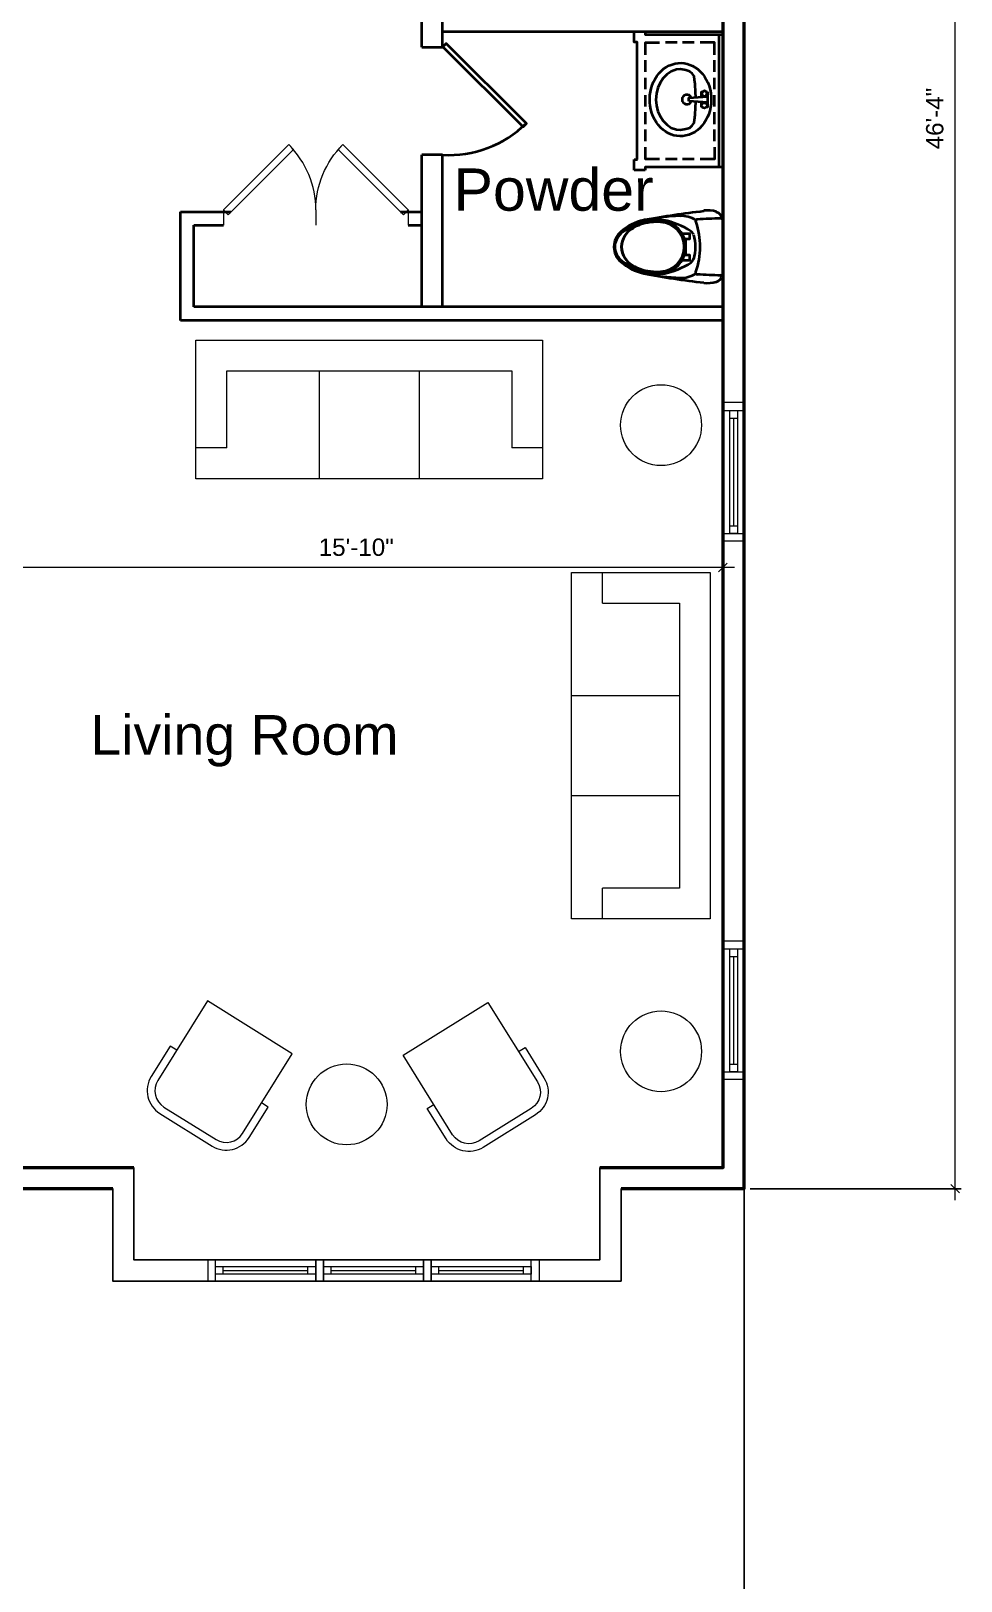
# Model space of a CAD drawing. Header units: inches. Extents: x 13 to 1517, y 21 to 1198.
# Drawn here: x 1275.6 to 1517.1, y 432.1 to 834.8 of the extents above; entities that cross this region are included whole.
import ezdxf

# ---------------------------------------------------------------- set-up
doc = ezdxf.new("R2010")
doc.units = ezdxf.units.IN
doc.header["$MEASUREMENT"] = 0
doc.layers.get('DefPoints').update_dxf_attribs({"color": 17})
doc.layers.add('$1$DETAIL', color=1, linetype='Continuous')
for name, color, linetype, lineweight in [('A-DIM-480', 52, 'Continuous', 18), ('A-WALL', 7, 'Continuous', 40), ('A-Wall-New', 1, 'Continuous', 50), ('A-windoor', 2, 'Continuous', 13), ('door', 43, 'Continuous', 13), ('Furniture', 132, 'Continuous', 5)]:
    doc.layers.add(name, color=color, linetype=linetype, lineweight=lineweight)
doc.styles.add('PDF Arial', font='arial.ttf')
doc.styles.get("Standard").update_dxf_attribs({"font": 'arial.ttf'})
doc.dimstyles.new('Forum 24', dxfattribs={"dimscale": 24, "dimtxt": 0.1875, "dimasz": 0.09375, "dimexe": 0.0625, "dimexo": 0.0625, "dimgap": 0.125, "dimtad": 1, "dimdec": 4, "dimrnd": 1, "dimzin": 7, "dimdsep": 46, "dimlunit": 4, "dimtxsty": 'Standard', "dimblk": 'OBLIQUE', "dimblk1": 'DIMTICK', "dimblk2": 'OBLIQUE', "dimcen": -0.0625, "dimdle": 0.125, "dimclrd": 256, "dimclre": 256, "dimclrt": 256, "dimadec": 0, "dimazin": 0, "dimtfac": 1, "dimtdec": 4, "dimtmove": 1, "dimatfit": 3, "dimfxl": 0.0625, "dimtvp": 1.2, "dimfrac": 2, "dimtolj": 1, "dimtzin": 7, "dimlwd": 13, "dimarcsym": 0})

# ---------------------------------------------------------------- blocks, each defined once
blk = doc.blocks.new('_Oblique')
at = {"color": 0, "linetype": 'ByBlock', "lineweight": -2}
blk.add_line((-0.5, -0.5), (0.5, 0.5), dxfattribs=at)
blk = doc.blocks.new('*D93')
at = {"layer": 'A-DIM-480', "lineweight": -2, "transparency": 16777216}
for p, q in [((1460.83, 532.53), (1460.83, 243.34)), ((1264.83, 376.53), (1264.83, 243.34))]:
    blk.add_line(p, q, dxfattribs=at)
at = {"layer": 'A-DIM-480', "lineweight": 13, "transparency": 16777216}
blk.add_line((1261.83, 244.84), (1463.83, 244.84), dxfattribs=at)
at = {"layer": 'DefPoints', "color": 0, "transparency": 16777216}
for p in [(1460.83, 534.03), (1264.83, 378.03), (1460.83, 244.84)]:
    blk.add_point(p, dxfattribs=at)
at = {"layer": 'A-DIM-480', "lineweight": 13, "transparency": 16777216, "xscale": 2.25, "yscale": 2.25, "zscale": 2.25, "rotation": 180}
blk.add_blockref('_Oblique', (1264.83, 244.84), dxfattribs=at)
at = {"layer": 'A-DIM-480', "lineweight": 13, "transparency": 16777216, "xscale": 2.25, "yscale": 2.25, "zscale": 2.25}
blk.add_blockref('_Oblique', (1460.83, 244.84), dxfattribs=at)
at = {"layer": 'A-DIM-480', "transparency": 16777216, "insert": (1362.83, 250.14), "char_height": 4.5, "attachment_point": 5}
blk.add_mtext('\\A1;16\'-4"', dxfattribs=at)
blk = doc.blocks.new('DIMTICK')
for p, q in [((-1, 0), (1, 0)), ((0, 1), (0, -1))]:
    blk.add_line(p, q)
at = {"const_width": 0.141}
blk.add_lwpolyline([(0.71, 0.71), (-0.71, -0.71)], dxfattribs=at)
blk = doc.blocks.new('*D94')
at = {"layer": 'A-DIM-480', "lineweight": -2, "transparency": 16777216}
for p, q in [((1460.83, 532.53), (1460.83, 177.42)), ((16.06, 440.53), (16.06, 177.42))]:
    blk.add_line(p, q, dxfattribs=at)
at = {"layer": 'A-DIM-480', "lineweight": 13, "transparency": 16777216}
blk.add_line((13.06, 178.92), (1463.83, 178.92), dxfattribs=at)
at = {"layer": 'DefPoints', "color": 0, "transparency": 16777216}
for p in [(1460.83, 534.03), (16.06, 442.03), (1460.83, 178.92)]:
    blk.add_point(p, dxfattribs=at)
at = {"layer": 'A-DIM-480', "lineweight": 13, "transparency": 16777216, "xscale": 2.25, "yscale": 2.25, "zscale": 2.25, "rotation": 180}
blk.add_blockref('_Oblique', (16.06, 178.92), dxfattribs=at)
at = {"layer": 'A-DIM-480', "lineweight": 13, "transparency": 16777216, "xscale": 2.25, "yscale": 2.25, "zscale": 2.25}
blk.add_blockref('_Oblique', (1460.83, 178.92), dxfattribs=at)
at = {"layer": 'A-DIM-480', "transparency": 16777216, "insert": (738.44, 184.21), "char_height": 4.5, "attachment_point": 5}
blk.add_mtext('\\A1;120\'-5"', dxfattribs=at)
blk = doc.blocks.new('*D95')
at = {"layer": 'A-DIM-480', "lineweight": 13, "transparency": 16777216}
blk.add_line((1515.62, 531.03), (1515.62, 1093.11), dxfattribs=at)
at = {"layer": 'A-DIM-480', "lineweight": -2, "transparency": 16777216}
for p, q in [((1462.33, 1090.11), (1517.12, 1090.11)), ((1462.33, 534.03), (1517.12, 534.03))]:
    blk.add_line(p, q, dxfattribs=at)
at = {"layer": 'DefPoints', "color": 0, "transparency": 16777216}
for p in [(1460.83, 1090.11), (1515.62, 1090.11), (1460.83, 534.03)]:
    blk.add_point(p, dxfattribs=at)
at = {"layer": 'A-DIM-480', "lineweight": 13, "transparency": 16777216, "xscale": 2.25, "yscale": 2.25, "zscale": 2.25}
for p, rotation in [((1515.62, 1090.11), 90), ((1515.62, 534.03), 270)]:
    blk.add_blockref('_Oblique', p, dxfattribs=dict(at, rotation=rotation))
at = {"layer": 'A-DIM-480', "transparency": 16777216, "insert": (1510.32, 812.07), "char_height": 4.5, "attachment_point": 5, "rotation": 90}
blk.add_mtext('\\A1;46\'-4"', dxfattribs=at)
blk = doc.blocks.new('*U11')
for p, q in [((-18, 0), (8, 0)), ((-18, -3.75), (-18, -1.75)), ((-18, -1.75), (8, -1.75)), ((8, -3.75), (-18, -3.75)), ((-16, -1.75), (-16, -3.75)), ((6, -2.75), (-16, -2.75)), ((6, -1.75), (6, -3.75)), ((8, -1.75), (8, -3.75)), ((-18, -5.5), (8, -5.5))]:
    blk.add_line(p, q)
blk.add_lwpolyline([(-18, -5.5), (-20, -5.5), (-20, 0), (-18, 0)], close=True)
at = {"extrusion": (0, 0, -1)}
blk.add_lwpolyline([(-8, -5.5), (-10, -5.5), (-10, 0), (-8, 0)], close=True, dxfattribs=at)
blk = doc.blocks.new('*U13')
for p, q in [((-12, 0), (14, 0)), ((-12, -3.75), (-12, -1.75)), ((-12, -1.75), (14, -1.75)), ((14, -3.75), (-12, -3.75)), ((-10, -1.75), (-10, -3.75)), ((12, -2.75), (-10, -2.75)), ((12, -1.75), (12, -3.75)), ((14, -1.75), (14, -3.75)), ((-12, -5.5), (14, -5.5))]:
    blk.add_line(p, q)
blk.add_lwpolyline([(-12, -5.5), (-14, -5.5), (-14, 0), (-12, 0)], close=True)
at = {"extrusion": (0, 0, -1)}
blk.add_lwpolyline([(-14, -5.5), (-16, -5.5), (-16, 0), (-14, 0)], close=True, dxfattribs=at)
blk = doc.blocks.new('*U10')
for p, q in [((-18, 0), (14, 0)), ((-18, -3.75), (-18, -1.75)), ((-18, -1.75), (14, -1.75)), ((14, -3.75), (-18, -3.75)), ((-16, -1.75), (-16, -3.75)), ((12, -2.75), (-16, -2.75)), ((12, -1.75), (12, -3.75)), ((14, -1.75), (14, -3.75)), ((-18, -5.5), (14, -5.5))]:
    blk.add_line(p, q)
blk.add_lwpolyline([(-18, -5.5), (-20, -5.5), (-20, 0), (-18, 0)], close=True)
at = {"extrusion": (0, 0, -1)}
blk.add_lwpolyline([(-14, -5.5), (-16, -5.5), (-16, 0), (-14, 0)], close=True, dxfattribs=at)
blk = doc.blocks.new('*U29')
for p, q in [((-24, 0), (-24, 4)), ((0, 0), (0, 4))]:
    blk.add_line(p, q)
blk.add_lwpolyline([(0, 0), (-16.97, -16.97), (-18.21, -15.73), (-1.24, 1.24)], close=True)
blk.add_arc((0, 0), 24, 180, 225)
blk = doc.blocks.new('A$C7F3F290D')
at = {"layer": 'Furniture', "linetype": 'Continuous'}
for p, q in [((32, 28), (32, 0)), ((58, 28), (58, 0)), ((8, 8), (0, 8)), ((90, 8), (82, 8))]:
    blk.add_line(p, q, dxfattribs=at)
blk.add_lwpolyline([(0, 36), (90, 36), (90, 0), (0, 0)], close=True, dxfattribs=at)
blk.add_lwpolyline([(8, 8), (8, 28), (82, 28), (82, 8)], dxfattribs=at)
blk = doc.blocks.new('A$C4D910482')
at = {"layer": 'Furniture', "linetype": 'Continuous'}
for p, q in [((16.29, 27.96), (16.29, 29.96)), ((31.34, 27.96), (7, 27.96)), ((31.34, 2), (31.34, 27.96)), ((2, 22.96), (2, 7)), ((7, 2), (31.34, 2)), ((16.29, 0), (16.29, 2))]:
    blk.add_line(p, q, dxfattribs=at)
for points in [[(16.29, 29.96), (7, 29.96)], [(0, 22.96), (0, 7)], [(7, 0), (16.29, 0)]]:
    blk.add_lwpolyline(points, dxfattribs=at)
for centre, radius, start, end in [((7, 22.96), 7, 90, 180), ((7, 22.96), 5, 90, 180), ((7, 7), 7, 180, 270), ((7, 7), 5, 180, 270)]:
    blk.add_arc(centre, radius, start, end, dxfattribs=at)
blk = doc.blocks.new('*D65')
at = {"layer": 'A-DIM-480', "lineweight": -2, "transparency": 16777216}
for p, q in [((1264.83, 758.11), (1264.83, 693.88)), ((1455.31, 758.11), (1455.31, 693.88))]:
    blk.add_line(p, q, dxfattribs=at)
at = {"layer": 'A-DIM-480', "lineweight": 13, "transparency": 16777216}
blk.add_line((1458.31, 695.38), (1261.83, 695.38), dxfattribs=at)
at = {"layer": 'DefPoints', "color": 0, "transparency": 16777216}
for p in [(1264.83, 759.61), (1455.31, 759.61), (1264.83, 695.38)]:
    blk.add_point(p, dxfattribs=at)
at = {"layer": 'A-DIM-480', "lineweight": 13, "transparency": 16777216, "xscale": 2.25, "yscale": 2.25, "zscale": 2.25, "rotation": 180}
blk.add_blockref('_Oblique', (1264.83, 695.38), dxfattribs=at)
at = {"layer": 'A-DIM-480', "lineweight": 13, "transparency": 16777216, "xscale": 2.25, "yscale": 2.25, "zscale": 2.25}
blk.add_blockref('_Oblique', (1455.31, 695.38), dxfattribs=at)
at = {"layer": 'A-DIM-480', "transparency": 16777216, "insert": (1360.07, 700.67), "char_height": 4.5, "attachment_point": 5}
blk.add_mtext('\\A1;15\'-10"', dxfattribs=at)

msp = doc.modelspace()

# ---------------------------------------------------------------- linework, layer by layer
at = {"layer": '$1$DETAIL'}
msp.add_line((1460.82758, 548.32782), (1460.82758, 507.89814), dxfattribs=at)
for points in [[(1302.32748, 539.534), (1302.32748, 522.034), (1302.32748, 515.534), (1423.32748, 515.534), (1423.32748, 539.534)], [(1296.82748, 534.034), (1296.82748, 522.034), (1296.82748, 510.034), (1428.82748, 510.034), (1428.82748, 534.034)]]:
    msp.add_lwpolyline(points, dxfattribs=at)
at = {"layer": 'A-WALL'}
for p, q in [((1382.50758, 802.64666), (1377.06758, 802.64666)), ((1377.06764, 763.10673), (1377.06764, 802.64673)), ((1382.50758, 763.10673), (1382.50758, 802.64666)), ((1314.40958, 759.60673), (1314.40958, 787.824)), ((1314.40958, 787.824), (1327.5452, 787.824)), ((1371.59545, 787.824), (1377.06764, 787.824)), ((1317.90958, 763.10673), (1317.90958, 784.324)), ((1317.90958, 784.324), (1325.57033, 784.324)), ((1373.57033, 784.324), (1377.06764, 784.324)), ((1455.30758, 763.10673), (1317.90958, 763.10673)), ((1455.30831, 759.60673), (1455.30831, 765.12606)), ((1455.30758, 759.60673), (1314.40958, 759.60673))]:
    msp.add_line(p, q, dxfattribs=at)
for points in [[(1377.06758, 830.64666), (1382.50758, 830.64666), (1382.50758, 840.16666), (1382.50758, 840.16666)], [(1377.06764, 830.64666), (1377.07691, 840.16666)], [(1382.50758, 834.64666), (1455.30691, 834.64666)], [(1433.06764, 801.4466), (1433.06764, 831.9266), (1432.26698, 831.9266), (1432.26698, 834.6466)], [(1432.26751, 834.64666), (1435.06818, 834.64666)], [(1435.06764, 834.64666), (1435.06764, 833.92666), (1455.30698, 833.92666)], [(1454.26751, 833.92666), (1454.26751, 799.44666)], [(1455.30758, 759.60673), (1455.30758, 834.64673)], [(1435.14758, 828.64666), (1435.14758, 831.84666), (1438.82758, 831.84666)], [(1443.38764, 831.84666), (1440.34831, 831.84666)], [(1447.86758, 831.84666), (1444.82691, 831.84666)], [(1453.06764, 828.64666), (1453.06764, 831.84666), (1449.38698, 831.84666)], [(1435.14758, 824.16666), (1435.14758, 827.20666)], [(1453.06764, 824.16666), (1453.06764, 827.20666)], [(1435.14758, 819.68666), (1435.14758, 822.64666)], [(1447.94751, 822.16666), (1447.78884, 823.046), (1447.30818, 823.766), (1446.66751, 824.246), (1446.66751, 824.326), (1445.62818, 824.64666), (1444.26751, 824.88666), (1443.22751, 824.80666), (1441.86818, 824.326), (1440.74818, 823.52666), (1439.78884, 822.56666), (1438.98818, 821.36666), (1438.42818, 820.08666), (1438.02818, 818.56666), (1437.86818, 816.966), (1438.02818, 815.44666), (1438.42818, 813.92666), (1438.98818, 812.64666), (1439.78884, 811.44666), (1440.74818, 810.486), (1441.86818, 809.686), (1443.22751, 809.20666), (1444.26751, 809.126), (1445.62818, 809.36666), (1446.66751, 809.686), (1447.30818, 810.246), (1447.78884, 810.966), (1447.94751, 811.766)], [(1448.26751, 817.60673), (1448.18818, 818.96606), (1448.10751, 820.96606), (1447.94751, 822.16673)], [(1453.06764, 819.68666), (1453.06764, 822.64666)], [(1435.14758, 815.20666), (1435.14758, 818.16666)], [(1449.70764, 817.68666), (1449.70764, 818.96666), (1449.94698, 818.96666)], [(1451.06764, 818.96666), (1451.30698, 818.96666)], [(1451.30758, 818.96666), (1451.30758, 815.04666), (1451.06824, 815.04666)], [(1453.06764, 815.20666), (1453.06764, 818.16666)], [(1435.14758, 810.64666), (1435.14758, 813.68666)], [(1447.94751, 811.76666), (1448.10751, 813.04666), (1448.18818, 814.96666), (1448.26751, 816.40666)], [(1448.26751, 816.32666), (1448.26751, 816.48666)], [(1449.70764, 815.04666), (1449.70764, 816.32666)], [(1449.94751, 815.04666), (1449.70818, 815.04666)], [(1453.06764, 810.64666), (1453.06764, 813.68666)], [(1435.14758, 806.16666), (1435.14758, 809.20666)], [(1453.06764, 806.16666), (1453.06764, 809.20666)], [(1432.26751, 798.64666), (1432.26751, 801.44666)], [(1432.26751, 801.4466), (1433.06818, 801.4466)], [(1438.82758, 801.52673), (1435.14758, 801.52673), (1435.14758, 804.64673)], [(1443.38764, 801.52673), (1440.34831, 801.52673)], [(1447.86758, 801.52673), (1444.82691, 801.52673)], [(1453.06764, 804.64673), (1453.06764, 801.52673), (1449.38698, 801.52673)], [(1435.06764, 798.64666), (1432.26698, 798.64666)], [(1455.30758, 799.4466), (1435.06824, 799.4466), (1435.06824, 798.6466)], [(1455.30824, 771.39379), (1455.30824, 786.03379)], [(1444.98824, 780.83386), (1446.66891, 780.83386), (1446.66891, 782.11386), (1444.82958, 782.11386)], [(1445.54831, 780.83386), (1445.54831, 776.59386)], [(1444.82824, 775.31386), (1446.66824, 775.31386), (1446.66824, 776.59386), (1444.98691, 776.59386)]]:
    msp.add_lwpolyline(points, dxfattribs=at)
for points in [[(1382.58751, 830.72666), (1403.38684, 809.92666), (1404.26751, 810.80666), (1383.46751, 831.60666)], [(1446.42751, 816.56666), (1446.42751, 817.44666), (1451.30751, 817.76666), (1451.30751, 816.24666)], [(1450.50758, 817.84666), (1450.82691, 817.92666), (1451.06758, 818.24666), (1451.22624, 818.56666), (1451.06758, 818.88733), (1450.82691, 819.12666), (1450.50758, 819.28666), (1450.18758, 819.12666), (1449.86691, 818.88733), (1449.78758, 818.56666), (1449.86691, 818.24666), (1450.18758, 817.92666)]]:
    msp.add_lwpolyline(points, close=True, dxfattribs=at)
for points in [[(1444.17498, 786.79386, 0.03916961), (1434.98231, 785.73786, -0.019564919), (1450.30824, 788.06046)], [(1447.06831, 782.74719, 0.098428938), (1439.82364, 785.68119, 0.031585922), (1435.93831, 785.86986)], [(1448.66824, 785.87386, 0.489326938), (1448.23498, 785.18719, -0.165842349), (1448.21498, 772.24053, 0.490636546), (1448.67655, 771.54967)], [(1431.96659, 773.84222, -0.611420551), (1431.96824, 783.59386, 0.611420551), (1431.96659, 773.84222, 0.02135515), (1433.82358, 772.98653, 0.095078655), (1439.19024, 772.30053, 0.940510802), (1439.18092, 785.14338)], [(1439.18831, 785.20719, 0.0950776), (1433.81831, 784.51319, 0.020702819), (1431.96624, 783.66586)], [(1428.79491, 774.83386, 0.130138291), (1434.73224, 771.83586, 0.019857029), (1450.32564, 769.44919)], [(1428.80158, 775.34719, 0.192665643), (1439.20831, 771.88726, 0.308861611), (1445.30231, 776.61993)]]:
    msp.add_lwpolyline(points, format="xyb", dxfattribs=at)
msp.add_circle((1450.46724, 815.49915), 0.69366, dxfattribs=at)
for centre, radius, start, end in [((1445.90968, 817.01056), 1.2397, 22.5845531, 338.2656602), ((1384.07109, 831.24603), 28.67763, 266.7946369, 314.589908), ((1437.42803, 772.96437), 12.99167, 101.9636206, 131.6287491), ((1438.31097, 770.87745), 14.75746, 86.4879842, 130.115386), ((1437.55015, 772.39794), 13.61125, 100.8203387, 102.0113404), ((1438.78789, 778.70959), 6.84309, 17.8495845, 86.4838115), ((1444.46892, 779.75181), 7.00215, 56.9432546, 92.6401668), ((1456.17094, 685.23414), 100.88337, 90.8193586, 94.2722032), ((1451.27165, 780.1586), 8.03778, 73.0493915, 96.7586216), ((1453.02906, 785.83286), 2.04209, 3.0222651, 73.0137514), ((1454.7878, 785.91367), 0.28051, 0.0380291, 90.6316908), ((1455.02544, 786.07301), 0.2828, 0.1727421, 102.6211078), ((1432.22489, 778.71705), 5.23718, 131.5914144, 228.4068425), ((1431.66914, 778.71147), 4.44023, 130.1141744, 229.8837755), ((1446.22431, 781.511), 1.48268, 15.2314043, 56.6734517), ((1436.16948, 778.71379), 12.0199, 344.7908776, 15.2091224), ((1436.06856, 791.42549), 20.03299, 280.7976962, 303.2969757), ((1446.2252, 776.00072), 1.48481, 303.3575784, 344.7375656), ((1446.29844, 829.75909), 59.08452, 258.9641025, 267.9461397), ((1436.3923, 802.83955), 31.20234, 269.1725766, 276.3580986), ((1444.46824, 777.67659), 7.00338, 267.3811196, 303.0619783), ((1456.15207, 871.72586), 100.332, 265.718484, 269.1910704), ((1451.26657, 777.36639), 8.0482, 263.2569505, 286.9350364), ((1453.02714, 771.59189), 2.04, 286.9451395, 357.018844), ((1454.79216, 771.59436), 0.28053, 269.226725, 359.9619709), ((1455.03011, 771.435), 0.28136, 257.2976858, 359.7533285)]:
    msp.add_arc(centre, radius, start, end, dxfattribs=at)
msp.add_ellipse((1444.27252, 817.0027), major_axis=(0.03069, 9.51357), ratio=0.840468415, start_param=3.52398896, end_param=9.807174267, dxfattribs=at)
at = {"layer": 'A-Wall-New'}
for points in [[(1428.82748, 534.034), (1460.82758, 534.034), (1460.82758, 1090.11333), (1264.82758, 1090.11333), (1264.82758, 1150.11333), (1006.42852, 1150.11333), (1006.42852, 1090.11333), (724.86846, 1090.11333), (724.86846, 976.206), (622.76758, 976.18279), (622.76758, 701.69207)], [(1423.32748, 539.534), (1455.32758, 539.534), (1455.32758, 1084.61333), (1259.32758, 1084.61333), (1259.32758, 1144.61333), (1011.92852, 1144.61333), (1011.92852, 1084.61333), (730.36846, 1084.61333), (730.36846, 970.70726), (628.26758, 970.68405), (628.26758, 701.46733)], [(837.87172, 507.534), (849.24758, 507.534), (849.24758, 539.534), (1040.24758, 539.534), (1040.24758, 507.534), (1259.32704, 507.534), (1259.32777, 539.534), (1302.32748, 539.534)], [(837.94428, 502.034), (854.74758, 502.034), (854.74758, 534.034), (1034.74758, 534.034), (1034.74758, 502.034), (1264.82691, 502.034), (1264.82764, 534.034), (1296.82748, 534.034)]]:
    msp.add_lwpolyline(points, dxfattribs=at)
at = {"layer": 'Furniture', "linetype": 'Continuous'}
for centre in [(1439.23776, 732.40548), (1439.23776, 569.70751), (1357.59173, 555.92138)]:
    msp.add_circle(centre, 10.5, dxfattribs=at)

# ---------------------------------------------------------------- block references
at = {"layer": 'A-windoor', "lineweight": 25}
for name, p, rotation in [('*U10', (1455.32758, 722.25369), 89.99999999999997), ('*U10', (1455.32758, 582.36528), 89.99999999999997), ('*U11', (1331.53735, 510.034), 180), ('*U13', (1365.53735, 510.034), 180), ('*U13', (1393.53735, 510.034), 180)]:
    msp.add_blockref(name, p, dxfattribs=dict(at, rotation=rotation))
at = {"layer": 'door', "lineweight": 20, "rotation": 180}
msp.add_blockref('*U29', (1325.57033, 788.324), dxfattribs=at)
at = {"layer": 'door', "lineweight": 20, "xscale": -1, "rotation": 180}
msp.add_blockref('*U29', (1373.57033, 788.324), dxfattribs=at)
at = {"layer": 'Furniture'}
msp.add_blockref('A$C7F3F290D', (1318.45395, 718.49523), dxfattribs=at)
for name, p, rotation in [('A$C7F3F290D', (1415.99688, 694.11469), 269.9999999999999), ('A$C4D910482', (1328.57148, 541.40611), 58.06440658932524)]:
    msp.add_blockref(name, p, dxfattribs=dict(at, rotation=rotation))
at = {"layer": 'Furniture', "xscale": -1, "rotation": 301.9355934106748}
msp.add_blockref('A$C4D910482', (1387.10596, 541.05358), dxfattribs=at)

# ---------------------------------------------------------------- texts
at = {"layer": 'A-WALL', "attachment_point": 7, "style": 'PDF Arial'}
for s, insert, char_height in [('Powder', (1385.35424, 787.96222), 10.975911), ('Living Room', (1291.02098, 643.66476), 10.3078125)]:
    msp.add_mtext(s, dxfattribs=dict(at, insert=insert, char_height=char_height))

# ---------------------------------------------------------------- dimensions: what is measured, and where the dimension line sits
at = {"layer": 'A-DIM-480'}
dim = msp.add_linear_dim(base=(1515.61568, 1090.11333), p1=(1460.82758, 534.034), p2=(1460.82758, 1090.11333), angle=90, dimstyle='Forum 24', dxfattribs=at)
dim.commit()
dim.dimension.update_dxf_attribs({"geometry": '*D95', "text_midpoint": (1510.3181, 812.07366)})
for base, p1, p2, picture, middle in [((1264.82764, 695.37604), (1455.30831, 759.60673), (1264.82764, 759.60673), '*D65', (1360.06798, 700.67362)), ((1460.82758, 178.91679), (16.05664, 442.034), (1460.82758, 534.034), '*D94', (738.44211, 184.21437)), ((1460.82758, 244.84071), (1264.82691, 378.034), (1460.82758, 534.034), '*D93', (1362.82724, 250.13828))]:
    dim = msp.add_linear_dim(base=base, p1=p1, p2=p2, dimstyle='Forum 24', dxfattribs=at)
    dim.commit()
    dim.dimension.update_dxf_attribs({"geometry": picture, "text_midpoint": middle})

doc.saveas('drawing.dxf')
